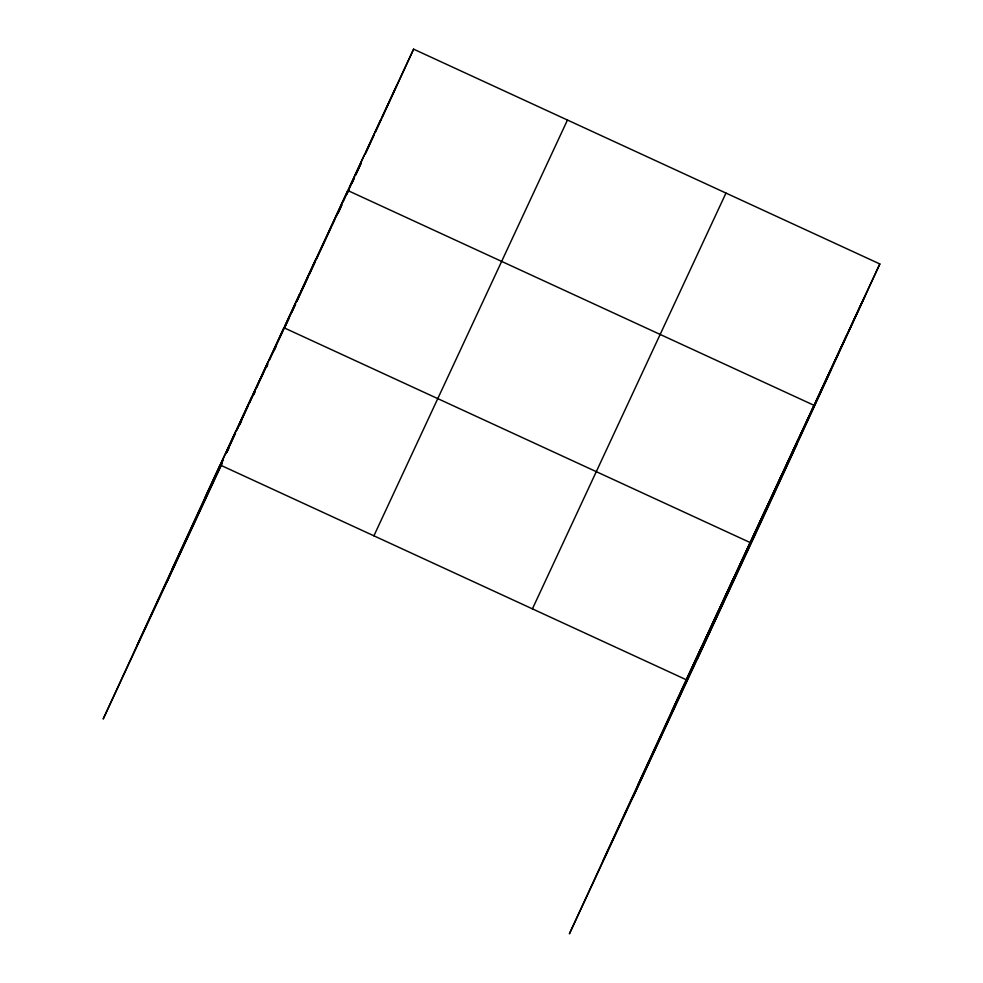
<?xml version="1.0" encoding="UTF-8"?>
<svg xmlns="http://www.w3.org/2000/svg" width="983" height="983" viewBox="0 0 983 983"><rect width="100%" height="100%" fill="white"/><g stroke="black" fill="none" stroke-linecap="round" stroke-linejoin="round"><path stroke-width="1.47" d="M221.31 462.6L236.006 430.628M237.284 428.293L251.98 396.333M253.245 393.986L267.954 362.027M167.049 581.825L222.871 460.462M226.029 453.593L235.502 432.999L225.918 453.581M268.58 361.068L236.768 430.222L248.269 405.549M269.219 359.692L283.915 327.732L750.14 542.542L633.273 796.635M285.181 325.385L299.889 293.425M301.154 291.079L315.85 259.119M266.528 367.187L267.794 364.447M274.11 350.71L276.002 346.594M284.222 328.74L288.633 319.131M291.791 312.262L295.588 304.03L284.05 328.715M296.854 301.277L347.798 190.518L814.022 405.328L697.144 659.433M349.543 187.139L364.251 155.179M365.995 151.8L380.704 119.828M382.448 116.449L397.157 84.489M338.029 213.471L341.814 205.226M346.864 194.241L348.768 190.124M351.926 183.256L354.445 177.763M355.711 175.011L361.4 162.662M365.185 154.417L374.093 135.052M375.371 132.287L413.61 49.15L879.834 263.96L762.955 518.066L569.39 933.85L686.269 679.745L879.834 263.96M687.535 677.41L702.243 645.45M703.509 643.103L718.204 611.143M719.47 608.809L734.178 576.849M751.417 540.195L766.113 508.236M767.379 505.901L782.087 473.941M783.353 471.594L798.049 439.634M815.767 401.949L830.475 369.989M832.22 366.61L846.928 334.65M848.673 331.271L863.381 299.311M205.336 496.894L413.61 49.15M171.62 570.201L222.723 460.437M249.547 402.809L255.297 390.46M256.575 387.72L267.437 364.386M269.354 360.269L283.411 330.091M296.817 301.277L308.232 276.751M309.498 274.036L315.199 261.797M316.465 259.082L331.652 226.459M332.279 225.107L334.81 219.664M336.075 216.948L341.777 204.71M343.042 201.994L354.433 177.53M355.699 174.802L361.388 162.576M136.883 645.733L221.839 463.239M226.95 452.266L228.867 448.15M239.729 424.828L241.646 420.712M253.774 394.638L255.052 391.898M221.974 463.829L103.166 719.04L220.045 464.934L686.269 679.745M373.896 535.821L567.461 120.037M532.417 608.858L725.97 193.073M671.573 711.717L865.126 295.932M637.856 785.024L831.409 369.227M603.107 860.543L796.672 444.758"/></g></svg>
